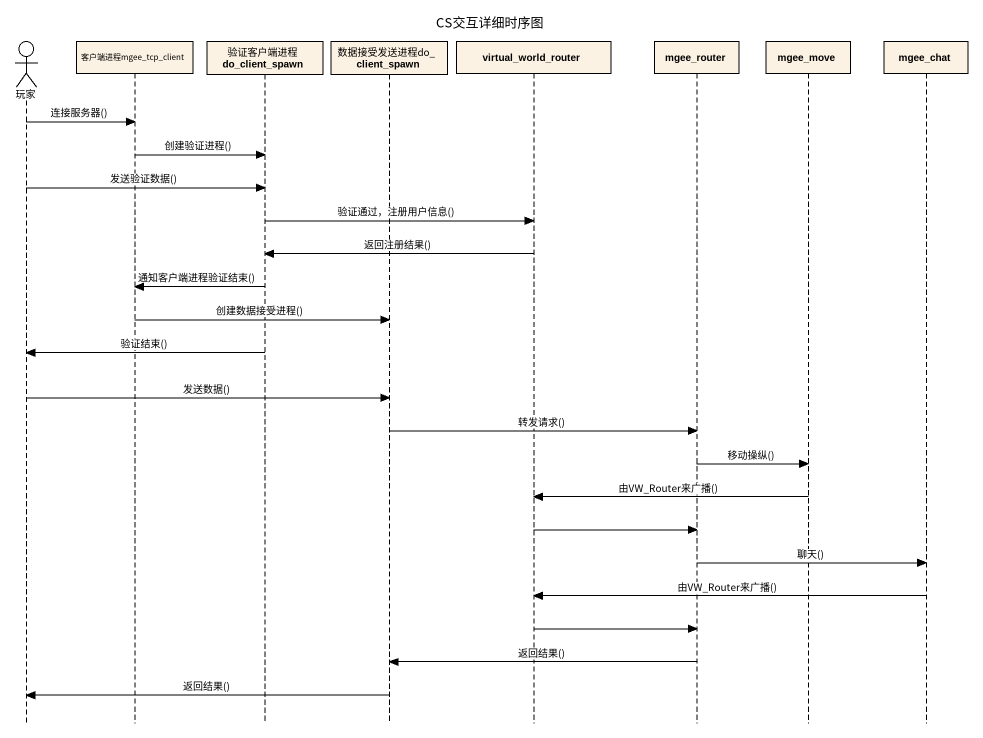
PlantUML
@startuml
title CS交互详细时序图
hide footbox
actor 玩家
participant 客户端进程mgee_tcp_client
participant "验证客户端进程 do_client_spawn" as 验证客户端进程_do_client_spawn
participant 数据接受发送进程do_client_spawn
participant virtual_world_router
participant mgee_router
participant mgee_move
participant mgee_chat

玩家 -> 客户端进程mgee_tcp_client : 连接服务器()
客户端进程mgee_tcp_client -> 验证客户端进程_do_client_spawn : 创建验证进程()
玩家 -> 验证客户端进程_do_client_spawn : 发送验证数据()
验证客户端进程_do_client_spawn -> virtual_world_router : 验证通过，注册用户信息()
virtual_world_router -> 验证客户端进程_do_client_spawn : 返回注册结果()
验证客户端进程_do_client_spawn -> 客户端进程mgee_tcp_client : 通知客户端进程验证结束()
客户端进程mgee_tcp_client -> 数据接受发送进程do_client_spawn : 创建数据接受进程()
验证客户端进程_do_client_spawn -> 玩家 : 验证结束()
玩家 -> 数据接受发送进程do_client_spawn : 发送数据()
数据接受发送进程do_client_spawn -> mgee_router : 转发请求()
mgee_router -> mgee_move : 移动操纵()
mgee_move -> virtual_world_router : 由VW_Router来广播()
virtual_world_router -> mgee_router
mgee_router -> mgee_chat : 聊天()
mgee_chat -> virtual_world_router : 由VW_Router来广播()
virtual_world_router -> mgee_router
mgee_router -> 数据接受发送进程do_client_spawn : 返回结果()
数据接受发送进程do_client_spawn -> 玩家 : 返回结果()
@enduml
